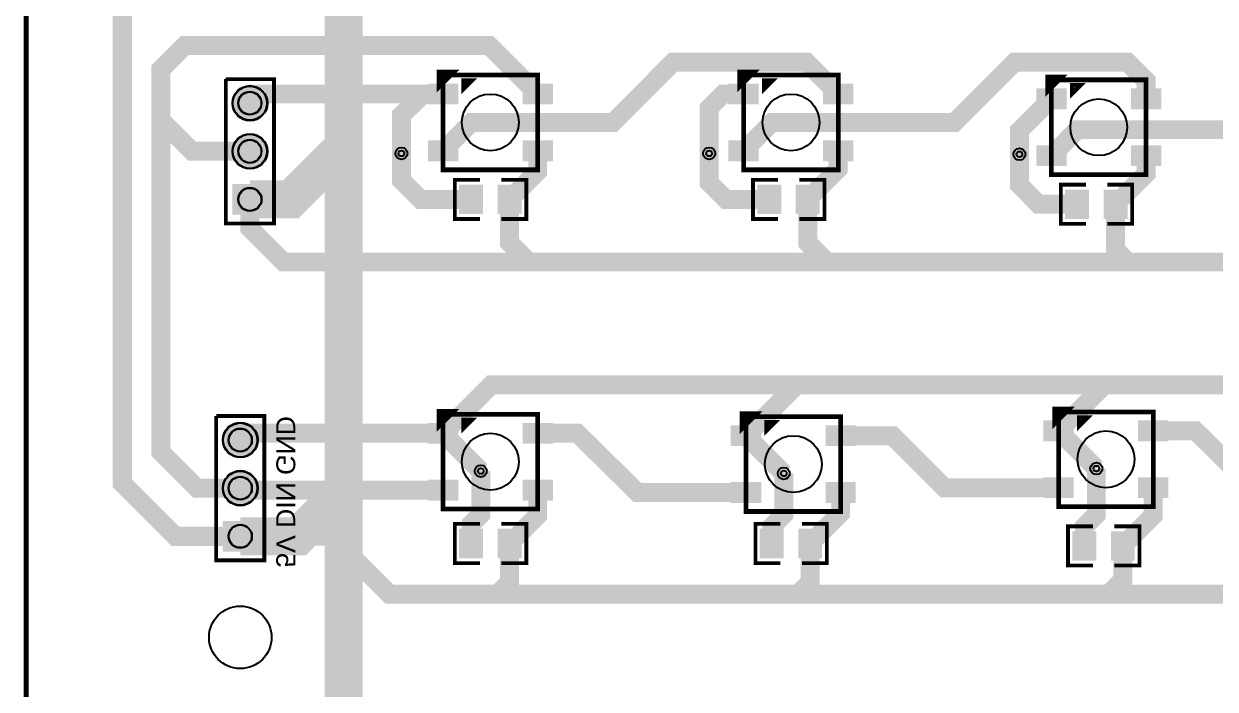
# Model space of a CAD drawing. Extents: x -5 to 8273, y -8273 to 5.
# Drawn here: x -5 to 2472, y -2878 to -1495 of the extents above; entities that cross this region are included whole.
import ezdxf

# ---------------------------------------------------------------- set-up
doc = ezdxf.new("R2010")
doc.units = 9
for name, color, linetype, true_color in [('BoardOutLine', 7, 'Continuous', 0xff00ff), ('BottomLayer', 7, 'Continuous', 0x0000ff), ('BottomSilkLayer', 7, 'Continuous', 0x66cc33), ('BottomSolderMaskLayer', 7, 'Continuous', 0xaa00ff), ('Hole', 7, 'Continuous', 0x222222), ('Multi-Layer', 7, 'Continuous', 0xc0c0c0), ('TopLayer', 7, 'Continuous', 0xff0000), ('TopPasteMaskLayer', 7, 'Continuous', 0x808080), ('TopSilkLayer', 7, 'Continuous', 0xffcc00), ('TopSolderMaskLayer', 7, 'Continuous', 0x800080)]:
    doc.layers.add(name, color=color, linetype=linetype, true_color=true_color)
doc.styles.get("Standard").update_dxf_attribs({"font": 'arial.ttf'})

msp = doc.modelspace()

# ---------------------------------------------------------------- hatches: boundary and pattern name
at = {"layer": 'BottomSolderMaskLayer'}
for points in [[(428.567, -1660, 1), (501.433, -1660, 1)], [(428.567, -1760, 1), (501.433, -1760, 1)], [(428.42399999999907, -1891.8748906386681), (428.42399999999907, -1828.1251093613319), (501.57600000000093, -1828.1251093613319), (501.57600000000093, -1891.8748906386681)], [(408.567, -2360, 1), (481.433, -2360, 1)], [(408.567, -2460, 1), (481.433, -2460, 1)], [(408.42399999999907, -2591.874890638668), (408.42399999999907, -2528.125109361332), (481.57600000000093, -2528.125109361332), (481.57600000000093, -2591.874890638668)]]:
    msp.add_hatch(color=256, dxfattribs=at).paths.add_polyline_path(points)
at = {"layer": 'Multi-Layer'}
for points in [[(429.567, -1660, 1), (500.433, -1660, 1)], [(429.567, -1760, 1), (500.433, -1760, 1)], [(429.56700000000274, -1891), (429.56700000000274, -1829), (500.43299999999726, -1829), (500.43299999999726, -1891)], [(409.567, -2360, 1), (480.433, -2360, 1)], [(409.567, -2460, 1), (480.433, -2460, 1)], [(409.56700000000274, -2591), (409.56700000000274, -2529), (480.43299999999726, -2529), (480.43299999999726, -2591)]]:
    msp.add_hatch(color=256, dxfattribs=at).paths.add_polyline_path(points)
at = {"layer": 'TopLayer'}
for points in [[(896.125, -1660.5999999999985), (837.0250000000015, -1660.5999999999985), (837.0250000000015, -1621.300000000003), (896.125, -1621.300000000003)], [(1092.9249999999956, -1660.5999999999985), (1033.925000000003, -1660.5999999999985), (1033.925000000003, -1621.300000000003), (1092.9249999999956, -1621.300000000003)], [(1521.125, -1660.5999999999985), (1462.0250000000015, -1660.5999999999985), (1462.0250000000015, -1621.300000000003), (1521.125, -1621.300000000003)], [(1717.9249999999956, -1660.5999999999985), (1658.925000000003, -1660.5999999999985), (1658.925000000003, -1621.300000000003), (1717.9249999999956, -1621.300000000003)], [(2161.125, -1670.5999999999985), (2102.0250000000015, -1670.5999999999985), (2102.0250000000015, -1631.300000000003), (2161.125, -1631.300000000003)], [(2357.9249999999956, -1670.5999999999985), (2298.925000000003, -1670.5999999999985), (2298.925000000003, -1631.300000000003), (2357.9249999999956, -1631.300000000003)], [(896.125, -1778.699999999997), (837.0250000000015, -1778.699999999997), (837.0250000000015, -1739.4000000000015), (896.125, -1739.4000000000015)], [(1092.9249999999956, -1778.699999999997), (1033.925000000003, -1778.699999999997), (1033.925000000003, -1739.4000000000015), (1092.9249999999956, -1739.4000000000015)], [(1521.125, -1778.699999999997), (1462.0250000000015, -1778.699999999997), (1462.0250000000015, -1739.4000000000015), (1521.125, -1739.4000000000015)], [(1717.9249999999956, -1778.699999999997), (1658.925000000003, -1778.699999999997), (1658.925000000003, -1739.4000000000015), (1717.9249999999956, -1739.4000000000015)], [(2161.125, -1788.699999999997), (2102.0250000000015, -1788.699999999997), (2102.0250000000015, -1749.4000000000015), (2161.125, -1749.4000000000015)], [(2357.9249999999956, -1788.699999999997), (2298.925000000003, -1788.699999999997), (2298.925000000003, -1749.4000000000015), (2357.9249999999956, -1749.4000000000015)], [(947.8349999999919, -1888.5429999999978), (902.1650000000081, -1888.5429999999978), (902.1650000000081, -1831.4570000000022), (947.8349999999919, -1831.4570000000022)], [(1027.8349999999919, -1888.5429999999978), (982.1650000000081, -1888.5429999999978), (982.1650000000081, -1831.4570000000022), (1027.8349999999919, -1831.4570000000022)], [(1567.8349999999919, -1888.5429999999978), (1522.1650000000081, -1888.5429999999978), (1522.1650000000081, -1831.4570000000022), (1567.8349999999919, -1831.4570000000022)], [(1647.8349999999919, -1888.5429999999978), (1602.1650000000081, -1888.5429999999978), (1602.1650000000081, -1831.4570000000022), (1647.8349999999919, -1831.4570000000022)], [(2207.834999999992, -1898.5429999999978), (2162.165000000008, -1898.5429999999978), (2162.165000000008, -1841.4570000000022), (2207.834999999992, -1841.4570000000022)], [(2287.834999999992, -1898.5429999999978), (2242.165000000008, -1898.5429999999978), (2242.165000000008, -1841.4570000000022), (2287.834999999992, -1841.4570000000022)], [(896.125, -2365.5999999999985), (837.0250000000015, -2365.5999999999985), (837.0250000000015, -2326.300000000003), (896.125, -2326.300000000003)], [(1092.9249999999956, -2365.5999999999985), (1033.925000000003, -2365.5999999999985), (1033.925000000003, -2326.300000000003), (1092.9249999999956, -2326.300000000003)], [(2176.125, -2360.5999999999985), (2117.0250000000015, -2360.5999999999985), (2117.0250000000015, -2321.300000000003), (2176.125, -2321.300000000003)], [(2372.9249999999956, -2360.5999999999985), (2313.925000000003, -2360.5999999999985), (2313.925000000003, -2321.300000000003), (2372.9249999999956, -2321.300000000003)], [(1526.125, -2370.5999999999985), (1467.0250000000015, -2370.5999999999985), (1467.0250000000015, -2331.300000000003), (1526.125, -2331.300000000003)], [(1722.9249999999956, -2370.5999999999985), (1663.925000000003, -2370.5999999999985), (1663.925000000003, -2331.300000000003), (1722.9249999999956, -2331.300000000003)], [(896.125, -2483.699999999997), (837.0250000000015, -2483.699999999997), (837.0250000000015, -2444.4000000000015), (896.125, -2444.4000000000015)], [(1092.9249999999956, -2483.699999999997), (1033.925000000003, -2483.699999999997), (1033.925000000003, -2444.4000000000015), (1092.9249999999956, -2444.4000000000015)], [(1526.125, -2488.699999999997), (1467.0250000000015, -2488.699999999997), (1467.0250000000015, -2449.4000000000015), (1526.125, -2449.4000000000015)], [(1722.9249999999956, -2488.699999999997), (1663.925000000003, -2488.699999999997), (1663.925000000003, -2449.4000000000015), (1722.9249999999956, -2449.4000000000015)], [(2176.125, -2478.699999999997), (2117.0250000000015, -2478.699999999997), (2117.0250000000015, -2439.4000000000015), (2176.125, -2439.4000000000015)], [(2372.9249999999956, -2478.699999999997), (2313.925000000003, -2478.699999999997), (2313.925000000003, -2439.4000000000015), (2372.9249999999956, -2439.4000000000015)], [(947.8349999999919, -2603.542999999998), (902.1650000000081, -2603.542999999998), (902.1650000000081, -2546.457000000002), (947.8349999999919, -2546.457000000002)], [(1027.8349999999919, -2603.542999999998), (982.1650000000081, -2603.542999999998), (982.1650000000081, -2546.457000000002), (1027.8349999999919, -2546.457000000002)], [(1572.8349999999919, -2603.542999999998), (1527.1650000000081, -2603.542999999998), (1527.1650000000081, -2546.457000000002), (1572.8349999999919, -2546.457000000002)], [(1652.8349999999919, -2603.542999999998), (1607.1650000000081, -2603.542999999998), (1607.1650000000081, -2546.457000000002), (1652.8349999999919, -2546.457000000002)], [(2222.834999999992, -2608.542999999998), (2177.165000000008, -2608.542999999998), (2177.165000000008, -2551.457000000002), (2222.834999999992, -2551.457000000002)], [(2302.834999999992, -2608.542999999998), (2257.165000000008, -2608.542999999998), (2257.165000000008, -2551.457000000002), (2302.834999999992, -2551.457000000002)]]:
    msp.add_hatch(color=256, dxfattribs=at).paths.add_polyline_path(points)
at = {"layer": 'TopPasteMaskLayer'}
for points in [[(896.125, -1660.5999999999985), (837.0250000000015, -1660.5999999999985), (837.0250000000015, -1621.300000000003), (896.125, -1621.300000000003)], [(1092.9249999999956, -1660.5999999999985), (1033.925000000003, -1660.5999999999985), (1033.925000000003, -1621.300000000003), (1092.9249999999956, -1621.300000000003)], [(1521.125, -1660.5999999999985), (1462.0250000000015, -1660.5999999999985), (1462.0250000000015, -1621.300000000003), (1521.125, -1621.300000000003)], [(1717.9249999999956, -1660.5999999999985), (1658.925000000003, -1660.5999999999985), (1658.925000000003, -1621.300000000003), (1717.9249999999956, -1621.300000000003)], [(2161.125, -1670.5999999999985), (2102.0250000000015, -1670.5999999999985), (2102.0250000000015, -1631.300000000003), (2161.125, -1631.300000000003)], [(2357.9249999999956, -1670.5999999999985), (2298.925000000003, -1670.5999999999985), (2298.925000000003, -1631.300000000003), (2357.9249999999956, -1631.300000000003)], [(896.125, -1778.699999999997), (837.0250000000015, -1778.699999999997), (837.0250000000015, -1739.4000000000015), (896.125, -1739.4000000000015)], [(1092.9249999999956, -1778.699999999997), (1033.925000000003, -1778.699999999997), (1033.925000000003, -1739.4000000000015), (1092.9249999999956, -1739.4000000000015)], [(1521.125, -1778.699999999997), (1462.0250000000015, -1778.699999999997), (1462.0250000000015, -1739.4000000000015), (1521.125, -1739.4000000000015)], [(1717.9249999999956, -1778.699999999997), (1658.925000000003, -1778.699999999997), (1658.925000000003, -1739.4000000000015), (1717.9249999999956, -1739.4000000000015)], [(2161.125, -1788.699999999997), (2102.0250000000015, -1788.699999999997), (2102.0250000000015, -1749.4000000000015), (2161.125, -1749.4000000000015)], [(2357.9249999999956, -1788.699999999997), (2298.925000000003, -1788.699999999997), (2298.925000000003, -1749.4000000000015), (2357.9249999999956, -1749.4000000000015)], [(947.8349999999919, -1888.5429999999978), (902.1650000000081, -1888.5429999999978), (902.1650000000081, -1831.4570000000022), (947.8349999999919, -1831.4570000000022)], [(1027.8349999999919, -1888.5429999999978), (982.1650000000081, -1888.5429999999978), (982.1650000000081, -1831.4570000000022), (1027.8349999999919, -1831.4570000000022)], [(1567.8349999999919, -1888.5429999999978), (1522.1650000000081, -1888.5429999999978), (1522.1650000000081, -1831.4570000000022), (1567.8349999999919, -1831.4570000000022)], [(1647.8349999999919, -1888.5429999999978), (1602.1650000000081, -1888.5429999999978), (1602.1650000000081, -1831.4570000000022), (1647.8349999999919, -1831.4570000000022)], [(2207.834999999992, -1898.5429999999978), (2162.165000000008, -1898.5429999999978), (2162.165000000008, -1841.4570000000022), (2207.834999999992, -1841.4570000000022)], [(2287.834999999992, -1898.5429999999978), (2242.165000000008, -1898.5429999999978), (2242.165000000008, -1841.4570000000022), (2287.834999999992, -1841.4570000000022)], [(896.125, -2365.5999999999985), (837.0250000000015, -2365.5999999999985), (837.0250000000015, -2326.300000000003), (896.125, -2326.300000000003)], [(1092.9249999999956, -2365.5999999999985), (1033.925000000003, -2365.5999999999985), (1033.925000000003, -2326.300000000003), (1092.9249999999956, -2326.300000000003)], [(2176.125, -2360.5999999999985), (2117.0250000000015, -2360.5999999999985), (2117.0250000000015, -2321.300000000003), (2176.125, -2321.300000000003)], [(2372.9249999999956, -2360.5999999999985), (2313.925000000003, -2360.5999999999985), (2313.925000000003, -2321.300000000003), (2372.9249999999956, -2321.300000000003)], [(1526.125, -2370.5999999999985), (1467.0250000000015, -2370.5999999999985), (1467.0250000000015, -2331.300000000003), (1526.125, -2331.300000000003)], [(1722.9249999999956, -2370.5999999999985), (1663.925000000003, -2370.5999999999985), (1663.925000000003, -2331.300000000003), (1722.9249999999956, -2331.300000000003)], [(896.125, -2483.699999999997), (837.0250000000015, -2483.699999999997), (837.0250000000015, -2444.4000000000015), (896.125, -2444.4000000000015)], [(1092.9249999999956, -2483.699999999997), (1033.925000000003, -2483.699999999997), (1033.925000000003, -2444.4000000000015), (1092.9249999999956, -2444.4000000000015)], [(1526.125, -2488.699999999997), (1467.0250000000015, -2488.699999999997), (1467.0250000000015, -2449.4000000000015), (1526.125, -2449.4000000000015)], [(1722.9249999999956, -2488.699999999997), (1663.925000000003, -2488.699999999997), (1663.925000000003, -2449.4000000000015), (1722.9249999999956, -2449.4000000000015)], [(2176.125, -2478.699999999997), (2117.0250000000015, -2478.699999999997), (2117.0250000000015, -2439.4000000000015), (2176.125, -2439.4000000000015)], [(2372.9249999999956, -2478.699999999997), (2313.925000000003, -2478.699999999997), (2313.925000000003, -2439.4000000000015), (2372.9249999999956, -2439.4000000000015)], [(947.8349999999919, -2603.542999999998), (902.1650000000081, -2603.542999999998), (902.1650000000081, -2546.457000000002), (947.8349999999919, -2546.457000000002)], [(1027.8349999999919, -2603.542999999998), (982.1650000000081, -2603.542999999998), (982.1650000000081, -2546.457000000002), (1027.8349999999919, -2546.457000000002)], [(1572.8349999999919, -2603.542999999998), (1527.1650000000081, -2603.542999999998), (1527.1650000000081, -2546.457000000002), (1572.8349999999919, -2546.457000000002)], [(1652.8349999999919, -2603.542999999998), (1607.1650000000081, -2603.542999999998), (1607.1650000000081, -2546.457000000002), (1652.8349999999919, -2546.457000000002)], [(2222.834999999992, -2608.542999999998), (2177.165000000008, -2608.542999999998), (2177.165000000008, -2551.457000000002), (2222.834999999992, -2551.457000000002)], [(2302.834999999992, -2608.542999999998), (2257.165000000008, -2608.542999999998), (2257.165000000008, -2551.457000000002), (2302.834999999992, -2551.457000000002)]]:
    msp.add_hatch(color=256, dxfattribs=at).paths.add_polyline_path(points)
at = {"layer": 'TopSolderMaskLayer'}
for points in [[(428.567, -1660, 1), (501.433, -1660, 1)], [(898.1261853357064, -1662.5964439928866), (835.0231373296119, -1662.5964439928866), (835.0231373296119, -1619.3035560071148), (898.1261853357064, -1619.3035560071148)], [(1094.9234759969477, -1662.5964439928866), (1031.9272013377413, -1662.5964439928866), (1031.9272013377413, -1619.3035560071148), (1094.9234759969477, -1619.3035560071148)], [(1523.1261853357064, -1662.5964439928866), (1460.023137329612, -1662.5964439928866), (1460.023137329612, -1619.3035560071148), (1523.1261853357064, -1619.3035560071148)], [(1719.9234759969477, -1662.5964439928866), (1656.9272013377413, -1662.5964439928866), (1656.9272013377413, -1619.3035560071148), (1719.9234759969477, -1619.3035560071148)], [(2163.1261853357064, -1672.5964439928866), (2100.023137329612, -1672.5964439928866), (2100.023137329612, -1629.3035560071148), (2163.1261853357064, -1629.3035560071148)], [(2359.9227986622573, -1672.5964439928866), (2296.926524003051, -1672.5964439928866), (2296.926524003051, -1629.3035560071148), (2359.9227986622573, -1629.3035560071148)], [(428.567, -1760, 1), (501.433, -1760, 1)], [(898.1261853357064, -1780.6964439928852), (835.0231373296119, -1780.6964439928852), (835.0231373296119, -1737.4035560071134), (898.1261853357064, -1737.4035560071134)], [(1094.9234759969477, -1780.6964439928852), (1031.9272013377413, -1780.6964439928852), (1031.9272013377413, -1737.4035560071134), (1094.9234759969477, -1737.4035560071134)], [(1523.1261853357064, -1780.6964439928852), (1460.023137329612, -1780.6964439928852), (1460.023137329612, -1737.4035560071134), (1523.1261853357064, -1737.4035560071134)], [(1719.9234759969477, -1780.6964439928852), (1656.9272013377413, -1780.6964439928852), (1656.9272013377413, -1737.4035560071134), (1719.9234759969477, -1737.4035560071134)], [(2163.1261853357064, -1790.6964439928852), (2100.023137329612, -1790.6964439928852), (2100.023137329612, -1747.4035560071134), (2163.1261853357064, -1747.4035560071134)], [(2359.9227986622573, -1790.6964439928852), (2296.926524003051, -1790.6964439928852), (2296.926524003051, -1747.4035560071134), (2359.9227986622573, -1747.4035560071134)], [(428.42399999999907, -1891.8748906386681), (428.42399999999907, -1828.1251093613319), (501.57600000000093, -1828.1251093613319), (501.57600000000093, -1891.8748906386681)], [(949.8349999999919, -1890.5429649657526), (900.1650000000081, -1890.5429649657526), (900.1650000000081, -1829.4570350342474), (949.8349999999919, -1829.4570350342474)], [(1029.8349999999919, -1890.5429649657526), (980.1650000000081, -1890.5429649657526), (980.1650000000081, -1829.4570350342474), (1029.8349999999919, -1829.4570350342474)], [(1569.8349999999919, -1890.5429649657526), (1520.1650000000081, -1890.5429649657526), (1520.1650000000081, -1829.4570350342474), (1569.8349999999919, -1829.4570350342474)], [(1649.8349999999919, -1890.5429649657526), (1600.1650000000081, -1890.5429649657526), (1600.1650000000081, -1829.4570350342474), (1649.8349999999919, -1829.4570350342474)], [(2209.834999999992, -1900.5429649657526), (2160.165000000008, -1900.5429649657526), (2160.165000000008, -1839.4570350342474), (2209.834999999992, -1839.4570350342474)], [(2289.834999999992, -1900.5429649657526), (2240.165000000008, -1900.5429649657526), (2240.165000000008, -1839.4570350342474), (2289.834999999992, -1839.4570350342474)], [(408.567, -2360, 1), (481.433, -2360, 1)], [(898.1261853357064, -2367.5964439928866), (835.0231373296119, -2367.5964439928866), (835.0231373296119, -2324.303556007115), (898.1261853357064, -2324.303556007115)], [(1094.9234759969477, -2367.5964439928866), (1031.9272013377413, -2367.5964439928866), (1031.9272013377413, -2324.303556007115), (1094.9234759969477, -2324.303556007115)], [(2178.1261853357064, -2362.5964439928866), (2115.023137329612, -2362.5964439928866), (2115.023137329612, -2319.303556007115), (2178.1261853357064, -2319.303556007115)], [(2374.9227986622573, -2362.5964439928866), (2311.926524003051, -2362.5964439928866), (2311.926524003051, -2319.303556007115), (2374.9227986622573, -2319.303556007115)], [(1528.1261853357064, -2372.5964439928866), (1465.023137329612, -2372.5964439928866), (1465.023137329612, -2329.303556007115), (1528.1261853357064, -2329.303556007115)], [(1724.9234759969477, -2372.5964439928866), (1661.9272013377413, -2372.5964439928866), (1661.9272013377413, -2329.303556007115), (1724.9234759969477, -2329.303556007115)], [(408.567, -2460, 1), (481.433, -2460, 1)], [(898.1261853357064, -2485.696443992885), (835.0231373296119, -2485.696443992885), (835.0231373296119, -2442.4035560071134), (898.1261853357064, -2442.4035560071134)], [(1094.9234759969477, -2485.696443992885), (1031.9272013377413, -2485.696443992885), (1031.9272013377413, -2442.4035560071134), (1094.9234759969477, -2442.4035560071134)], [(1528.1261853357064, -2490.696443992885), (1465.023137329612, -2490.696443992885), (1465.023137329612, -2447.4035560071134), (1528.1261853357064, -2447.4035560071134)], [(1724.9234759969477, -2490.696443992885), (1661.9272013377413, -2490.696443992885), (1661.9272013377413, -2447.4035560071134), (1724.9234759969477, -2447.4035560071134)], [(2178.1261853357064, -2480.696443992885), (2115.023137329612, -2480.696443992885), (2115.023137329612, -2437.4035560071134), (2178.1261853357064, -2437.4035560071134)], [(2374.9227986622573, -2480.696443992885), (2311.926524003051, -2480.696443992885), (2311.926524003051, -2437.4035560071134), (2374.9227986622573, -2437.4035560071134)], [(408.42399999999907, -2591.874890638668), (408.42399999999907, -2528.125109361332), (481.57600000000093, -2528.125109361332), (481.57600000000093, -2591.874890638668)], [(949.8349999999919, -2605.5429649657526), (900.1650000000081, -2605.5429649657526), (900.1650000000081, -2544.4570350342474), (949.8349999999919, -2544.4570350342474)], [(1029.8349999999919, -2605.5429649657526), (980.1650000000081, -2605.5429649657526), (980.1650000000081, -2544.4570350342474), (1029.8349999999919, -2544.4570350342474)], [(1574.8349999999919, -2605.5429649657526), (1525.1650000000081, -2605.5429649657526), (1525.1650000000081, -2544.4570350342474), (1574.8349999999919, -2544.4570350342474)], [(1654.8349999999919, -2605.5429649657526), (1605.1650000000081, -2605.5429649657526), (1605.1650000000081, -2544.4570350342474), (1654.8349999999919, -2544.4570350342474)], [(2224.834999999992, -2610.5429649657526), (2175.165000000008, -2610.5429649657526), (2175.165000000008, -2549.4570350342474), (2224.834999999992, -2549.4570350342474)], [(2304.834999999992, -2610.5429649657526), (2255.165000000008, -2610.5429649657526), (2255.165000000008, -2549.4570350342474), (2304.834999999992, -2549.4570350342474)]]:
    msp.add_hatch(color=256, dxfattribs=at).paths.add_polyline_path(points)

# ---------------------------------------------------------------- linework, layer by layer
at = {"layer": 'BoardOutLine', "const_width": 10}
msp.add_lwpolyline([(0, 0), (8267.700000000004, 0), (8267.700000000004, -8267.700000000004), (0, -8267.700000000004), (0, 0)], close=True, dxfattribs=at)
at = {"layer": 'BottomLayer', "const_width": 78.74}
for points in [[(460, -1185), (570, -1185), (660, -1275), (660, -1750), (550, -1860), (465, -1860)], [(660, -1750), (660, -2465), (565, -2560), (445, -2560)], [(660, -2465), (660, -3140), (540, -3260), (465, -3260)]]:
    msp.add_lwpolyline(points, dxfattribs=at)
at = {"layer": 'BottomSolderMaskLayer'}
for centre, radius in [((465, -1660), 36.433), ((465, -1660), 24.288666666666668), ((465, -1760), 36.433), ((465, -1760), 24.288666666666668), ((465, -1860), 24.384), ((445, -2360), 36.433), ((445, -2360), 24.288666666666668), ((445, -2460), 36.433), ((445, -2460), 24.288666666666668), ((445, -2560), 24.384)]:
    msp.add_circle(centre, radius, dxfattribs=at)
at = {"layer": 'Hole'}
for centre in [(780, -1764.260000000002), (1420, -1764.260000000002), (2065, -1766.260000000002), (945, -2424.3800000000047), (1575, -2429.3800000000047), (2225, -2419.3800000000047)]:
    msp.add_circle(centre, 6, dxfattribs=at)
at = {"layer": 'Multi-Layer'}
for centre, radius in [((465, -1660), 35.433), ((465, -1660), 23.622), ((465, -1760), 35.433), ((465, -1760), 23.622), ((780, -1764.260000000002), 12.5), ((1420, -1764.260000000002), 12.5), ((2065, -1766.260000000002), 12.5), ((465, -1860), 23.622), ((445, -2360), 35.433), ((445, -2360), 23.622), ((445, -2460), 35.433), ((945, -2424.3800000000047), 12.5), ((1575, -2429.3800000000047), 12.5), ((2225, -2419.3800000000047), 12.5), ((445, -2460), 23.622), ((445, -2560), 23.622), ((445, -2770), 64.961)]:
    msp.add_circle(centre, radius, dxfattribs=at)
at = {"layer": 'TopLayer'}
for points, const_width in [([(445, -2560), (310, -2560), (200, -2450), (200, -1330), (345, -1185), (460, -1185)], 40), ([(465, -1760), (345, -1760), (280, -1695), (280, -1590), (330, -1540), (962.4750000000058, -1540), (1063.4249999999956, -1640.949999999997)], 39.37), ([(1688.4249999999956, -1640.949999999997), (1622.4750000000058, -1575), (1345, -1575), (1220, -1700), (925.625, -1700), (866.5750000000044, -1759.050000000003)], 39.37), ([(2328.4249999999956, -1650.949999999997), (2328.4249999999956, -1613.425000000003), (2290, -1575), (2055, -1575), (1930, -1700), (1550.625, -1700), (1491.5750000000044, -1759.050000000003)], 39.37), ([(2978.4249999999956, -1645.949999999997), (2978.4249999999956, -1618.425000000003), (2945, -1585), (2660, -1585), (2530, -1715), (2185.625, -1715), (2131.5750000000044, -1769.050000000003)], 39.37), ([(465, -1660), (484.0500000000029, -1640.949999999997), (866.5750000000044, -1640.949999999997)], 39.37), ([(780, -1764.2620000000024), (780, -1685), (826, -1640.9000000000015), (866.5999999999985, -1640.9000000000015)], 39.37), ([(1420, -1764.2620000000024), (1420, -1670), (1449.0499999999956, -1640.949999999997), (1491.5750000000044, -1640.949999999997)], 39.37), ([(2065, -1766.2620000000024), (2065, -1717.5250000000015), (2131.5750000000044, -1650.949999999997)], 39.37), ([(280, -1695), (280, -2385), (355, -2460), (445, -2460)], 39.37), ([(925, -1860), (820, -1860), (780, -1820), (780, -1764.2999999999956)], 39.37), ([(1005, -1860), (1063.4230000000025, -1801.5770000000048), (1063.4230000000025, -1759.050000000003)], 39.37), ([(1545, -1860), (1455, -1860), (1420, -1825), (1420, -1764.2999999999956)], 39.37), ([(1625, -1860), (1688.4230000000025, -1796.5770000000048), (1688.4230000000025, -1759.050000000003)], 39.37), ([(2185, -1870), (2105, -1870), (2065, -1830), (2065, -1766.300000000003)], 39.37), ([(2265, -1870), (2328.4230000000025, -1806.5770000000048), (2328.4230000000025, -1769.050000000003)], 39.37), ([(1045, -1990), (535, -1990), (465, -1920), (465, -1860)], 39.37), ([(1665, -1990), (1045, -1990), (1005, -1950), (1005, -1860)], 39.37), ([(2290, -1990), (1665, -1990), (1625, -1950), (1625, -1860)], 39.37), ([(2985, -1990), (2290, -1990), (2265, -1965), (2265, -1870)], 39.37), ([(1602.5249999999942, -2245), (967.5249999999942, -2245), (866.5750000000044, -2345.949999999997)], 39.37), ([(2242.524999999994, -2245), (1602.5249999999942, -2245), (1496.5750000000044, -2350.949999999997)], 39.37), ([(2842.524999999994, -2245), (2242.524999999994, -2245), (2146.5750000000044, -2340.949999999997)], 39.37), ([(445, -2360), (459.0500000000029, -2345.949999999997), (866.5750000000044, -2345.949999999997)], 39.37), ([(945, -2424.375), (945, -2424.375), (866.5750000000044, -2345.949999999997)], 39.37), ([(1063.4000000000015, -2345.9000000000015), (1146, -2345.9000000000015), (1271, -2469.0999999999985), (1496.5999999999985, -2469.0999999999985)], 39.37), ([(2225, -2419.375), (2225, -2419.375), (2146.5750000000044, -2340.949999999997)], 39.37), ([(2343.4000000000015, -2340.9000000000015), (2431, -2340.9000000000015), (2551, -2459.0999999999985), (2746.5999999999985, -2459.0999999999985)], 39.37), ([(1575, -2429.375), (1575, -2429.375), (1496.5750000000044, -2350.949999999997)], 39.37), ([(1693.4249999999956, -2350.949999999997), (1800.9500000000044, -2350.949999999997), (1909.0499999999956, -2459.050000000003), (2146.5750000000044, -2459.050000000003)], 39.37), ([(2200, -2580), (2200, -2540), (2225, -2515), (2225, -2419.375)], 39.37), ([(925, -2575), (925, -2535), (945, -2515), (945, -2424.375)], 39.37), ([(1550, -2575), (1550, -2540), (1575, -2515), (1575, -2429.375)], 39.37), ([(445, -2460), (449.0500000000029, -2464.050000000003), (866.5750000000044, -2464.050000000003)], 39.37), ([(1005, -2575), (1063.4249999999956, -2516.574999999997), (1063.4249999999956, -2464.050000000003)], 39.37), ([(1630, -2575), (1693.4249999999956, -2511.574999999997), (1693.4249999999956, -2469.050000000003)], 39.37), ([(2280, -2580), (2343.4249999999956, -2516.574999999997), (2343.4249999999956, -2459.050000000003)], 39.37), ([(445, -2560), (635, -2560), (755, -2680), (980, -2680), (1005, -2655), (1005, -2575)], 39.37), ([(2250, -2680), (2840, -2680), (2890, -2630), (2890, -2560)], 39.37), ([(980, -2680), (1605, -2680), (1630, -2655), (1630, -2575)], 39.37), ([(1605, -2680), (2250, -2680), (2280, -2650), (2280, -2580)], 39.37)]:
    msp.add_lwpolyline(points, dxfattribs=dict(at, const_width=const_width))
at = {"layer": 'TopSilkLayer'}
for points, const_width in [([(415, -1835), (415, -1910), (515, -1910), (515, -1610), (415, -1610)], 8), ([(415, -1610), (415, -1835)], 7.9921), ([(943.1599999999962, -1819.260000000002), (891.189999999995, -1819.260000000002), (891.189999999995, -1900.760000000002), (943.1599999999962, -1900.760000000002)], 7.87), ([(987.7300000000032, -1819.260000000002), (1039.7000000000044, -1819.260000000002), (1039.7000000000044, -1900.760000000002), (987.7300000000032, -1900.760000000002)], 7.87), ([(1563.1599999999962, -1819.260000000002), (1511.189999999995, -1819.260000000002), (1511.189999999995, -1900.760000000002), (1563.1599999999962, -1900.760000000002)], 7.87), ([(1607.7300000000032, -1819.260000000002), (1659.7000000000044, -1819.260000000002), (1659.7000000000044, -1900.760000000002), (1607.7300000000032, -1900.760000000002)], 7.87), ([(2203.159999999996, -1829.260000000002), (2151.189999999995, -1829.260000000002), (2151.189999999995, -1910.760000000002), (2203.159999999996, -1910.760000000002)], 7.87), ([(2247.730000000003, -1829.260000000002), (2299.7000000000044, -1829.260000000002), (2299.7000000000044, -1910.760000000002), (2247.730000000003, -1910.760000000002)], 7.87), ([(395, -2535), (395, -2610), (495, -2610), (495, -2310), (395, -2310)], 8), ([(395, -2310), (395, -2535)], 7.9921), ([(943.1599999999962, -2534.260000000002), (891.189999999995, -2534.260000000002), (891.189999999995, -2615.760000000002), (943.1599999999962, -2615.760000000002)], 7.87), ([(987.7300000000032, -2534.260000000002), (1039.7000000000044, -2534.260000000002), (1039.7000000000044, -2615.760000000002), (987.7300000000032, -2615.760000000002)], 7.87), ([(1568.1599999999962, -2534.260000000002), (1516.189999999995, -2534.260000000002), (1516.189999999995, -2615.760000000002), (1568.1599999999962, -2615.760000000002)], 7.87), ([(1612.7300000000032, -2534.260000000002), (1664.7000000000044, -2534.260000000002), (1664.7000000000044, -2615.760000000002), (1612.7300000000032, -2615.760000000002)], 7.87), ([(2218.159999999996, -2539.260000000002), (2166.189999999995, -2539.260000000002), (2166.189999999995, -2620.760000000002), (2218.159999999996, -2620.760000000002)], 7.87), ([(2262.730000000003, -2539.260000000002), (2314.7000000000044, -2539.260000000002), (2314.7000000000044, -2620.760000000002), (2262.730000000003, -2620.760000000002)], 7.87)]:
    msp.add_lwpolyline(points, dxfattribs=dict(at, const_width=const_width))
at = {"layer": 'TopSilkLayer', "const_width": 10}
for points in [[(858.7309999999998, -1625.1920000000027), (858.7309999999998, -1595.6640000000043), (888.2579999999944, -1595.6640000000043), (858.7309999999998, -1625.1920000000027)], [(1063.4449999999997, -1798.4199999999983), (866.5950000000012, -1798.4199999999983), (866.5950000000012, -1601.5699999999997), (1063.4449999999997, -1601.5699999999997), (1063.4449999999997, -1798.4199999999983)], [(909.9120000000039, -1629.1299999999974), (909.9120000000039, -1613.3800000000047), (925.6599999999962, -1613.3849999999948), (909.9120000000039, -1629.1299999999974)], [(1483.7309999999998, -1625.1920000000027), (1483.7309999999998, -1595.6640000000043), (1513.2579999999944, -1595.6640000000043), (1483.7309999999998, -1625.1920000000027)], [(1688.4449999999997, -1798.4199999999983), (1491.5950000000012, -1798.4199999999983), (1491.5950000000012, -1601.5699999999997), (1688.4449999999997, -1601.5699999999997), (1688.4449999999997, -1798.4199999999983)], [(1534.912000000004, -1629.1299999999974), (1534.912000000004, -1613.3800000000047), (1550.6599999999962, -1613.3849999999948), (1534.912000000004, -1629.1299999999974)], [(2123.7309999999998, -1635.1920000000027), (2123.7309999999998, -1605.6640000000043), (2153.2579999999944, -1605.6640000000043), (2123.7309999999998, -1635.1920000000027)], [(2328.4449999999997, -1808.4199999999983), (2131.595000000001, -1808.4199999999983), (2131.595000000001, -1611.5699999999997), (2328.4449999999997, -1611.5699999999997), (2328.4449999999997, -1808.4199999999983)], [(2174.912000000004, -1639.1299999999974), (2174.912000000004, -1623.3800000000047), (2190.659999999996, -1623.3849999999948), (2174.912000000004, -1639.1299999999974)], [(858.7309999999998, -2330.1920000000027), (858.7309999999998, -2300.6640000000043), (888.2579999999944, -2300.6640000000043), (858.7309999999998, -2330.1920000000027)], [(1063.4449999999997, -2503.4199999999983), (866.5950000000012, -2503.4199999999983), (866.5950000000012, -2306.5699999999997), (1063.4449999999997, -2306.5699999999997), (1063.4449999999997, -2503.4199999999983)], [(1488.7309999999998, -2335.1920000000027), (1488.7309999999998, -2305.6640000000043), (1518.2579999999944, -2305.6640000000043), (1488.7309999999998, -2335.1920000000027)], [(2138.7309999999998, -2325.1920000000027), (2138.7309999999998, -2295.6640000000043), (2168.2579999999944, -2295.6640000000043), (2138.7309999999998, -2325.1920000000027)], [(2343.4449999999997, -2498.4199999999983), (2146.595000000001, -2498.4199999999983), (2146.595000000001, -2301.5699999999997), (2343.4449999999997, -2301.5699999999997), (2343.4449999999997, -2498.4199999999983)], [(909.9120000000039, -2334.1299999999974), (909.9120000000039, -2318.3800000000047), (925.6599999999962, -2318.3849999999948), (909.9120000000039, -2334.1299999999974)], [(1693.4449999999997, -2508.4199999999983), (1496.5950000000012, -2508.4199999999983), (1496.5950000000012, -2311.5699999999997), (1693.4449999999997, -2311.5699999999997), (1693.4449999999997, -2508.4199999999983)], [(1539.912000000004, -2339.1299999999974), (1539.912000000004, -2323.3800000000047), (1555.6599999999962, -2323.3849999999948), (1539.912000000004, -2339.1299999999974)], [(2189.912000000004, -2329.1299999999974), (2189.912000000004, -2313.3800000000047), (2205.659999999996, -2313.3849999999948), (2189.912000000004, -2329.1299999999974)]]:
    msp.add_lwpolyline(points, close=True, dxfattribs=at)
at = {"layer": 'TopSilkLayer'}
for centre in [(965.0200000000041, -1700), (1590.020000000004, -1700), (2230.029999999999, -1710), (965.0200000000041, -2405), (1595.020000000004, -2410), (2245.029999999999, -2400)]:
    msp.add_circle(centre, 59.059999999999995, dxfattribs=at)
at = {"layer": 'TopSolderMaskLayer'}
for centre, radius in [((465, -1660), 36.433), ((465, -1660), 24.288666666666668), ((465, -1760), 36.433), ((465, -1760), 24.288666666666668), ((465, -1860), 24.384), ((445, -2360), 36.433), ((445, -2360), 24.288666666666668), ((445, -2460), 36.433), ((445, -2460), 24.288666666666668), ((445, -2560), 24.384)]:
    msp.add_circle(centre, radius, dxfattribs=at)

# ---------------------------------------------------------------- texts
at = {"layer": 'BottomSilkLayer', "text_generation_flag": 2}
msp.add_text('5V DIN GND', height=39.37, rotation=270, dxfattribs=at).set_placement((520, -2625))

doc.saveas('drawing.dxf')
